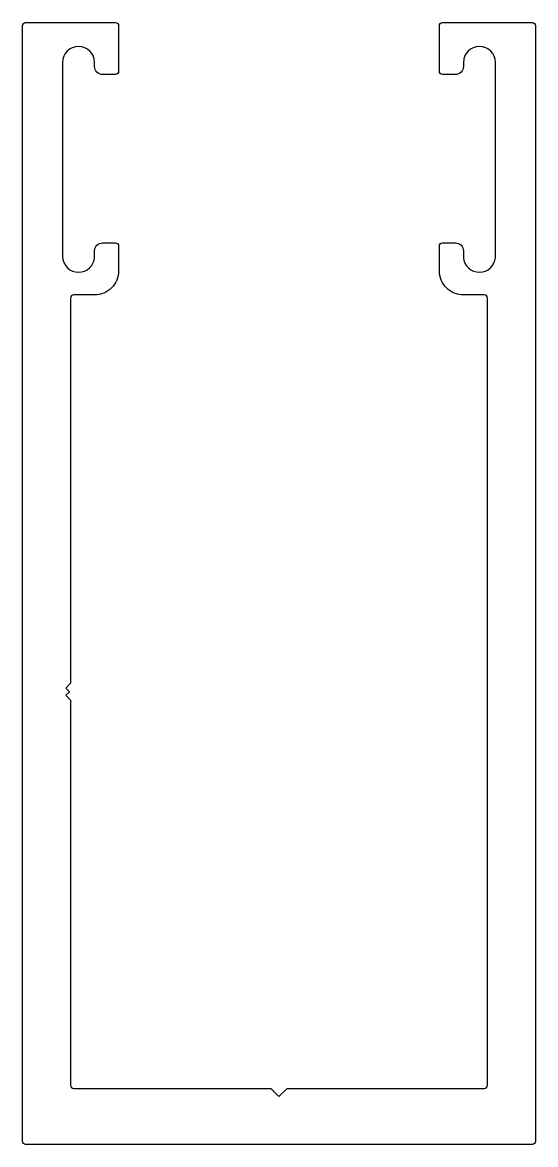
# Model space of a CAD drawing. Extents: x 419 to 451, y 590.4 to 660.4.
import ezdxf

# ---------------------------------------------------------------- set-up
doc = ezdxf.new("R2010")
doc.units = 0
doc.layers.get('0').update_dxf_attribs({"linetype": 'CONTINUOUS'})

msp = doc.modelspace()

# ---------------------------------------------------------------- linework, layer by layer
msp.add_lwpolyline([(423.503, 660.357), (424.803, 660.357, -0.414214), (425.003, 660.157), (425.003, 657.307, -0.414214), (424.803, 657.107), (424.003, 657.107, -0.414214), (423.503, 657.607), (423.503, 657.857, 1), (421.503, 657.857), (421.503, 645.701, 0.924565), (423.503, 645.701), (423.503, 646.107, -0.414214), (424.003, 646.607), (424.803, 646.607, -0.414214), (425.003, 646.407), (425.003, 644.858, -0.414214), (423.503, 643.358), (422.203, 643.358, 0.414214), (422.003, 643.158), (422.003, 619.133), (421.703, 618.833), (421.928, 618.608), (421.703, 618.383), (422.003, 618.083), (422.003, 594.057, 0.414214), (422.203, 593.857), (434.503, 593.857), (435.003, 593.357), (435.503, 593.857), (447.803, 593.857, 0.414214), (448.003, 594.057), (448.003, 643.158, 0.414214), (447.803, 643.358), (446.503, 643.358, -0.414214), (445.003, 644.858), (445.003, 646.407, -0.414214), (445.203, 646.607), (446.003, 646.607, -0.414214), (446.503, 646.107), (446.503, 645.701, 0.924565), (448.503, 645.701), (448.503, 657.857, 1), (446.503, 657.857), (446.503, 657.607, -0.414214), (446.003, 657.107), (445.203, 657.107, -0.414214), (445.003, 657.307), (445.003, 660.157, -0.414214), (445.203, 660.357), (446.503, 660.357), (446.503, 660.357), (450.803, 660.357, -0.414214), (451.003, 660.157), (451.003, 590.557, -0.414214), (450.803, 590.357), (435.503, 590.357), (434.503, 590.357), (419.203, 590.357, -0.414214), (419.003, 590.557), (419.003, 660.157, -0.414214), (419.203, 660.357), (423.503, 660.357)], format="xyb", close=True)

doc.saveas('drawing.dxf')
